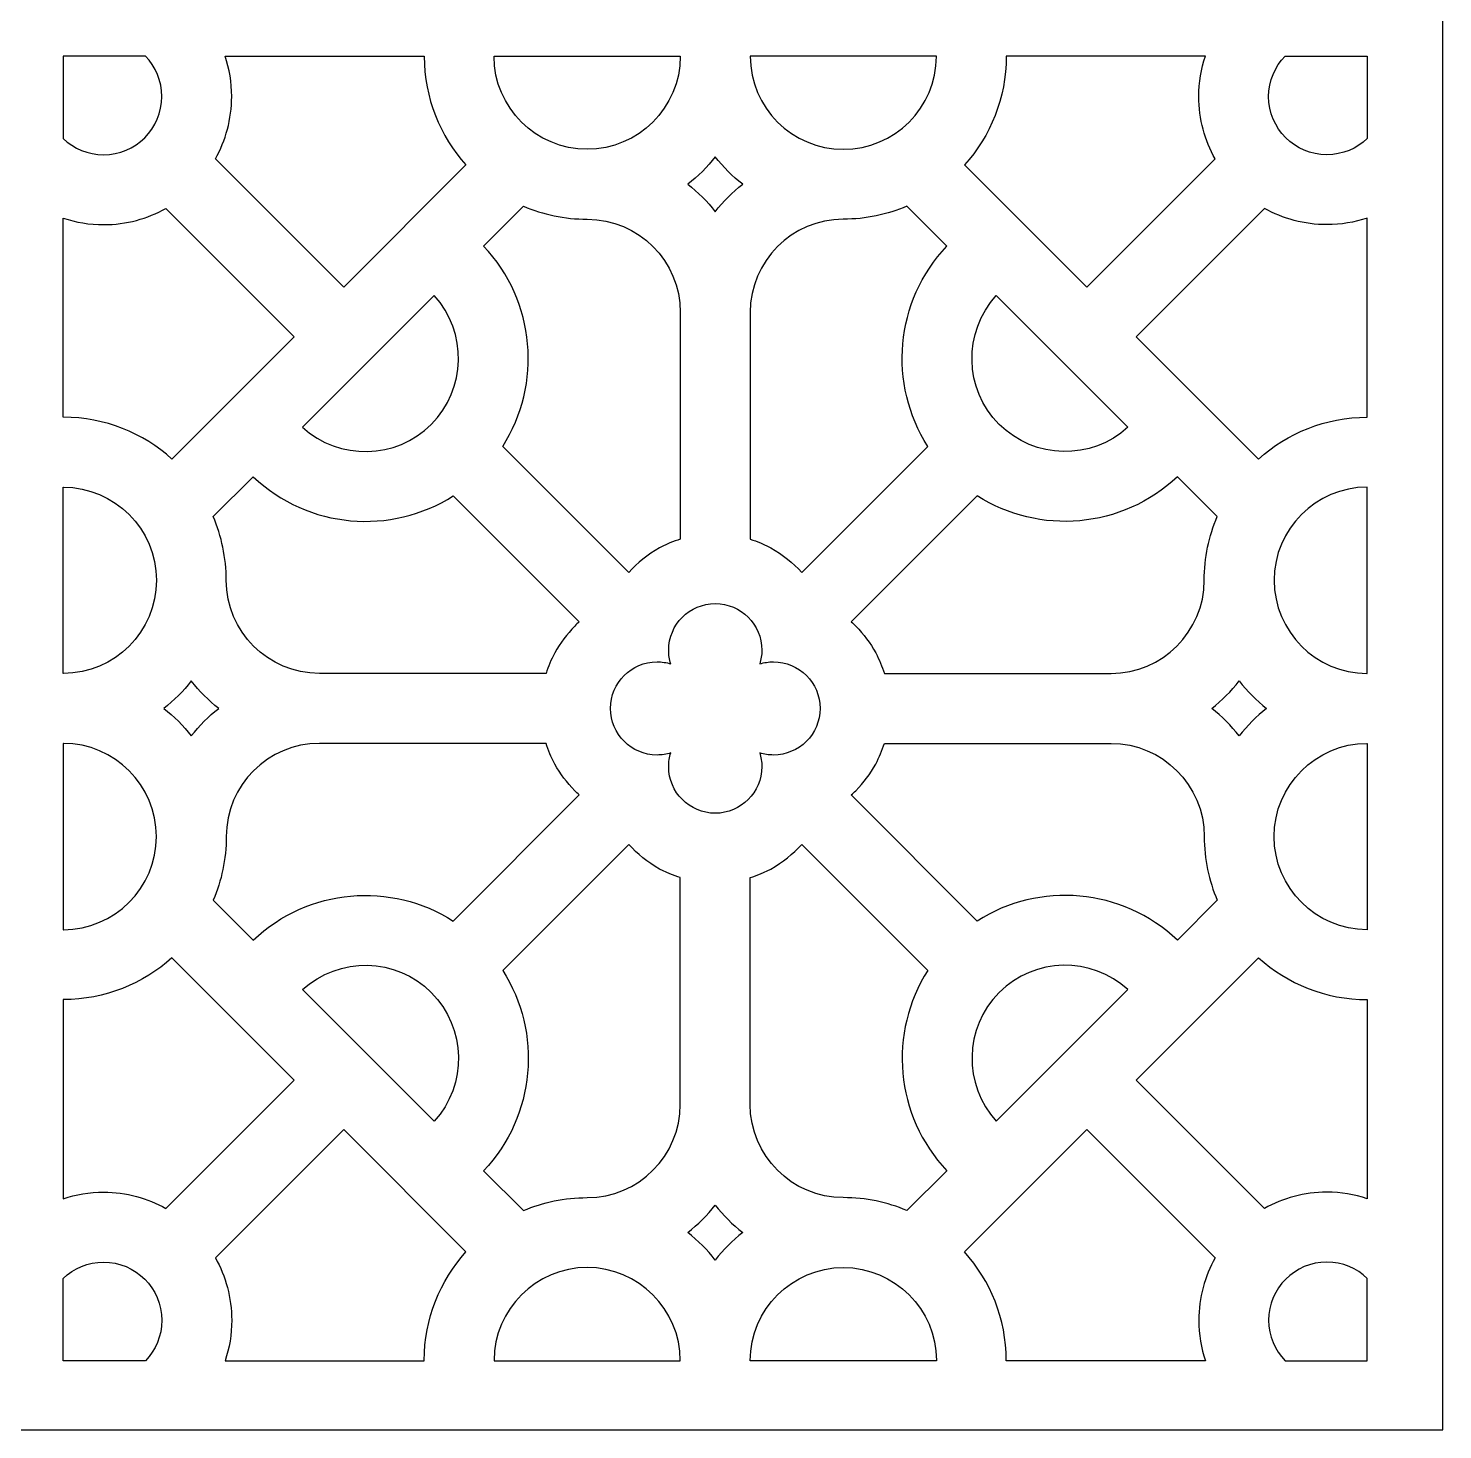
# Model space of a CAD drawing. Header units: centimetres. Extents: x -27.5 to -15.9, y -9.5 to 9.5.
# Drawn here: x -25.072 to -22.644, y -9.5 to -7.095 of the extents above; entities that cross this region are included whole.
import ezdxf

# ---------------------------------------------------------------- set-up
doc = ezdxf.new("R2010")
doc.units = ezdxf.units.CM
doc.header["$MEASUREMENT"] = 0
doc.layers.add('layer 1', color=7, linetype='Continuous')

msp = doc.modelspace()

# ---------------------------------------------------------------- linework, layer by layer
at = {"layer": 'layer 1', "color": 250}
for points, knots in [([(-27.5, 9.5), (-27.5, 9.5), (-27.5, 9.5), (-27.5, 9.5), (-27.5, 9.5), (-27.5, 9.5), (-22.6443, 9.5), (-22.6443, 9.5), (-22.6443, 9.5), (-22.6443, 9.5), (-22.6443, -9.5), (-22.6443, -9.5), (-22.6443, -9.5), (-22.6443, -9.5), (-27.5, -9.5), (-27.5, -9.5), (-27.5, -9.5), (-27.5, -9.5), (-27.5, 9.5), (-27.5, 9.5)], [0, 0, 0, 0, 0.1666667, 0.1666667, 0.1666667, 0.1666667, 0.3333333, 0.3333333, 0.3333333, 0.3333333, 0.5, 0.5, 0.5, 0.5, 0.6666667, 0.6666667, 0.6666667, 0.6666667, 1, 1, 1, 1]), ([(-24.87102, -7.1432), (-24.87102, -7.1432), (-24.87102, -7.1432), (-24.87102, -7.1432), (-24.87102, -7.1432), (-24.85364, -7.16119), (-24.84293, -7.18565), (-24.84293, -7.21253), (-24.84293, -7.21253), (-24.84293, -7.26757), (-24.88782, -7.31246), (-24.94287, -7.31246), (-24.94287, -7.31246), (-24.96974, -7.31246), (-24.99421, -7.30174), (-25.0122, -7.28437), (-25.0122, -7.28437), (-25.0122, -7.28437), (-25.0122, -7.1432), (-25.0122, -7.1432), (-25.0122, -7.1432), (-25.0122, -7.1432), (-24.87102, -7.1432), (-24.87102, -7.1432)], [0, 0, 0, 0, 0.1428571, 0.1428571, 0.1428571, 0.1428571, 0.2857143, 0.2857143, 0.2857143, 0.2857143, 0.4285714, 0.4285714, 0.4285714, 0.4285714, 0.5714286, 0.5714286, 0.5714286, 0.5714286, 0.7142857, 0.7142857, 0.7142857, 0.7142857, 1, 1, 1, 1]), ([(-24.75098, -7.31961), (-24.75098, -7.31961), (-24.75098, -7.31961), (-24.75098, -7.31961), (-24.75098, -7.31961), (-24.75098, -7.31961), (-24.5308, -7.53981), (-24.5308, -7.53981), (-24.5308, -7.53981), (-24.5308, -7.53981), (-24.32091, -7.32991), (-24.32091, -7.32991), (-24.32091, -7.32991), (-24.36535, -7.28046), (-24.39248, -7.21519), (-24.39263, -7.14377), (-24.39263, -7.14377), (-24.39263, -7.14359), (-24.39263, -7.14339), (-24.39263, -7.1432), (-24.39263, -7.1432), (-24.39263, -7.1432), (-24.73427, -7.1432), (-24.73427, -7.1432), (-24.73427, -7.1432), (-24.72698, -7.16501), (-24.72302, -7.18832), (-24.72302, -7.21253), (-24.72302, -7.21253), (-24.72302, -7.25136), (-24.7332, -7.2879), (-24.75098, -7.31961)], [0, 0, 0, 0, 0.1111111, 0.1111111, 0.1111111, 0.1111111, 0.2222222, 0.2222222, 0.2222222, 0.2222222, 0.3333333, 0.3333333, 0.3333333, 0.3333333, 0.4444444, 0.4444444, 0.4444444, 0.4444444, 0.5555556, 0.5555556, 0.5555556, 0.5555556, 0.6666667, 0.6666667, 0.6666667, 0.6666667, 0.7777778, 0.7777778, 0.7777778, 0.7777778, 1, 1, 1, 1]), ([(-24.27272, -7.1432), (-24.27272, -7.1432), (-24.27272, -7.1432), (-24.27272, -7.1432), (-24.27272, -7.1432), (-24.27272, -7.14336), (-24.27272, -7.14353), (-24.27272, -7.1437), (-24.27272, -7.1437), (-24.27244, -7.23154), (-24.20072, -7.30308), (-24.11283, -7.30308), (-24.11283, -7.30308), (-24.02487, -7.30308), (-23.95311, -7.23142), (-23.95296, -7.1435), (-23.95296, -7.1435), (-23.95296, -7.1434), (-23.95294, -7.14329), (-23.95294, -7.1432), (-23.95294, -7.1432), (-23.95294, -7.1432), (-24.27272, -7.1432), (-24.27272, -7.1432)], [0, 0, 0, 0, 0.1428571, 0.1428571, 0.1428571, 0.1428571, 0.2857143, 0.2857143, 0.2857143, 0.2857143, 0.4285714, 0.4285714, 0.4285714, 0.4285714, 0.5714286, 0.5714286, 0.5714286, 0.5714286, 0.7142857, 0.7142857, 0.7142857, 0.7142857, 1, 1, 1, 1]), ([(-23.51327, -7.1432), (-23.51327, -7.1432), (-23.51327, -7.1432), (-23.51327, -7.1432), (-23.51327, -7.1432), (-23.51327, -7.14336), (-23.51328, -7.14353), (-23.51328, -7.1437), (-23.51328, -7.1437), (-23.51355, -7.23154), (-23.58526, -7.30308), (-23.67315, -7.30308), (-23.67315, -7.30308), (-23.76111, -7.30308), (-23.83287, -7.23142), (-23.83303, -7.1435), (-23.83303, -7.1435), (-23.83303, -7.1434), (-23.83304, -7.14329), (-23.83304, -7.1432), (-23.83304, -7.1432), (-23.83304, -7.1432), (-23.51327, -7.1432), (-23.51327, -7.1432)], [0, 0, 0, 0, 0.1428571, 0.1428571, 0.1428571, 0.1428571, 0.2857143, 0.2857143, 0.2857143, 0.2857143, 0.4285714, 0.4285714, 0.4285714, 0.4285714, 0.5714286, 0.5714286, 0.5714286, 0.5714286, 0.7142857, 0.7142857, 0.7142857, 0.7142857, 1, 1, 1, 1]), ([(-23.035, -7.31961), (-23.035, -7.31961), (-23.035, -7.31961), (-23.035, -7.31961), (-23.035, -7.31961), (-23.035, -7.31961), (-23.25519, -7.53981), (-23.25519, -7.53981), (-23.25519, -7.53981), (-23.25519, -7.53981), (-23.46509, -7.32991), (-23.46509, -7.32991), (-23.46509, -7.32991), (-23.42065, -7.28046), (-23.3935, -7.21519), (-23.39336, -7.14377), (-23.39336, -7.14377), (-23.39336, -7.14359), (-23.39335, -7.14339), (-23.39335, -7.1432), (-23.39335, -7.1432), (-23.39335, -7.1432), (-23.05173, -7.1432), (-23.05173, -7.1432), (-23.05173, -7.1432), (-23.05901, -7.16501), (-23.06297, -7.18832), (-23.06297, -7.21253), (-23.06297, -7.21253), (-23.06297, -7.25136), (-23.0528, -7.2879), (-23.035, -7.31961)], [0, 0, 0, 0, 0.1111111, 0.1111111, 0.1111111, 0.1111111, 0.2222222, 0.2222222, 0.2222222, 0.2222222, 0.3333333, 0.3333333, 0.3333333, 0.3333333, 0.4444444, 0.4444444, 0.4444444, 0.4444444, 0.5555556, 0.5555556, 0.5555556, 0.5555556, 0.6666667, 0.6666667, 0.6666667, 0.6666667, 0.7777778, 0.7777778, 0.7777778, 0.7777778, 1, 1, 1, 1]), ([(-22.91496, -7.1432), (-22.91496, -7.1432), (-22.91496, -7.1432), (-22.91496, -7.1432), (-22.91496, -7.1432), (-22.93234, -7.16119), (-22.94305, -7.18565), (-22.94305, -7.21253), (-22.94305, -7.21253), (-22.94305, -7.26757), (-22.89816, -7.31246), (-22.84312, -7.31246), (-22.84312, -7.31246), (-22.81624, -7.31246), (-22.79179, -7.30174), (-22.7738, -7.28437), (-22.7738, -7.28437), (-22.7738, -7.28437), (-22.7738, -7.1432), (-22.7738, -7.1432), (-22.7738, -7.1432), (-22.7738, -7.1432), (-22.91496, -7.1432), (-22.91496, -7.1432)], [0, 0, 0, 0, 0.1428571, 0.1428571, 0.1428571, 0.1428571, 0.2857143, 0.2857143, 0.2857143, 0.2857143, 0.4285714, 0.4285714, 0.4285714, 0.4285714, 0.5714286, 0.5714286, 0.5714286, 0.5714286, 0.7142857, 0.7142857, 0.7142857, 0.7142857, 1, 1, 1, 1]), ([(-23.893, -7.31595), (-23.893, -7.31595), (-23.893, -7.31595), (-23.893, -7.31595), (-23.893, -7.31595), (-23.8792, -7.33344), (-23.86339, -7.34926), (-23.8459, -7.36305), (-23.8459, -7.36305), (-23.86339, -7.37683), (-23.8792, -7.39264), (-23.893, -7.41014), (-23.893, -7.41014), (-23.90678, -7.39264), (-23.92259, -7.37683), (-23.94008, -7.36305), (-23.94008, -7.36305), (-23.92259, -7.34926), (-23.90678, -7.33344), (-23.893, -7.31595)], [0, 0, 0, 0, 0.1666667, 0.1666667, 0.1666667, 0.1666667, 0.3333333, 0.3333333, 0.3333333, 0.3333333, 0.5, 0.5, 0.5, 0.5, 0.6666667, 0.6666667, 0.6666667, 0.6666667, 1, 1, 1, 1]), ([(-25.0122, -7.76276), (-25.0122, -7.76276), (-25.0122, -7.76276), (-25.0122, -7.76276), (-25.0122, -7.76276), (-25.01212, -7.76276), (-25.01205, -7.76276), (-25.01196, -7.76276), (-25.01196, -7.76276), (-24.94041, -7.76282), (-24.87501, -7.78998), (-24.82547, -7.83449), (-24.82547, -7.83449), (-24.82547, -7.83449), (-24.61558, -7.62459), (-24.61558, -7.62459), (-24.61558, -7.62459), (-24.61558, -7.62459), (-24.83577, -7.40441), (-24.83577, -7.40441), (-24.83577, -7.40441), (-24.86749, -7.4222), (-24.90403, -7.43237), (-24.94287, -7.43237), (-24.94287, -7.43237), (-24.96708, -7.43237), (-24.99039, -7.42841), (-25.0122, -7.42113), (-25.0122, -7.42113), (-25.0122, -7.42113), (-25.0122, -7.76276), (-25.0122, -7.76276)], [0, 0, 0, 0, 0.1111111, 0.1111111, 0.1111111, 0.1111111, 0.2222222, 0.2222222, 0.2222222, 0.2222222, 0.3333333, 0.3333333, 0.3333333, 0.3333333, 0.4444444, 0.4444444, 0.4444444, 0.4444444, 0.5555556, 0.5555556, 0.5555556, 0.5555556, 0.6666667, 0.6666667, 0.6666667, 0.6666667, 0.7777778, 0.7777778, 0.7777778, 0.7777778, 1, 1, 1, 1]), ([(-24.25781, -7.81279), (-24.25781, -7.81279), (-24.25781, -7.81279), (-24.25781, -7.81279), (-24.25781, -7.81279), (-24.25781, -7.81279), (-24.04146, -8.02914), (-24.04146, -8.02914), (-24.04146, -8.02914), (-24.02632, -8.01236), (-24.0093, -7.99887), (-23.98841, -7.98683), (-23.98841, -7.98683), (-23.98841, -7.98683), (-23.9709, -7.97837), (-23.9709, -7.97837), (-23.9709, -7.97837), (-23.96483, -7.97597), (-23.95888, -7.97387), (-23.95294, -7.97204), (-23.95294, -7.97204), (-23.95294, -7.97204), (-23.95294, -7.58289), (-23.95294, -7.58289), (-23.95294, -7.58289), (-23.95294, -7.49482), (-24.02476, -7.42299), (-24.11283, -7.42299), (-24.11283, -7.42299), (-24.15157, -7.42299), (-24.18851, -7.41505), (-24.22212, -7.40071), (-24.22212, -7.40071), (-24.22212, -7.40071), (-24.29062, -7.46921), (-24.29062, -7.46921), (-24.29062, -7.46921), (-24.20075, -7.56374), (-24.18984, -7.70651), (-24.25781, -7.81279)], [0, 0, 0, 0, 0.0909091, 0.0909091, 0.0909091, 0.0909091, 0.1818182, 0.1818182, 0.1818182, 0.1818182, 0.2727273, 0.2727273, 0.2727273, 0.2727273, 0.3636364, 0.3636364, 0.3636364, 0.3636364, 0.4545455, 0.4545455, 0.4545455, 0.4545455, 0.5454545, 0.5454545, 0.5454545, 0.5454545, 0.6363636, 0.6363636, 0.6363636, 0.6363636, 0.7272727, 0.7272727, 0.7272727, 0.7272727, 0.8181818, 0.8181818, 0.8181818, 0.8181818, 1, 1, 1, 1]), ([(-23.52817, -7.81279), (-23.52817, -7.81279), (-23.52817, -7.81279), (-23.52817, -7.81279), (-23.52817, -7.81279), (-23.52817, -7.81279), (-23.74452, -8.02914), (-23.74452, -8.02914), (-23.74452, -8.02914), (-23.75966, -8.01236), (-23.77668, -7.99887), (-23.79759, -7.98683), (-23.79759, -7.98683), (-23.79759, -7.98683), (-23.81509, -7.97837), (-23.81509, -7.97837), (-23.81509, -7.97837), (-23.82116, -7.97597), (-23.82712, -7.97387), (-23.83304, -7.97204), (-23.83304, -7.97204), (-23.83304, -7.97204), (-23.83304, -7.58289), (-23.83304, -7.58289), (-23.83304, -7.58289), (-23.83304, -7.49482), (-23.76121, -7.42299), (-23.67315, -7.42299), (-23.67315, -7.42299), (-23.63441, -7.42299), (-23.59747, -7.41505), (-23.56386, -7.40071), (-23.56386, -7.40071), (-23.56386, -7.40071), (-23.49538, -7.46921), (-23.49538, -7.46921), (-23.49538, -7.46921), (-23.58523, -7.56374), (-23.59616, -7.70651), (-23.52817, -7.81279)], [0, 0, 0, 0, 0.0909091, 0.0909091, 0.0909091, 0.0909091, 0.1818182, 0.1818182, 0.1818182, 0.1818182, 0.2727273, 0.2727273, 0.2727273, 0.2727273, 0.3636364, 0.3636364, 0.3636364, 0.3636364, 0.4545455, 0.4545455, 0.4545455, 0.4545455, 0.5454545, 0.5454545, 0.5454545, 0.5454545, 0.6363636, 0.6363636, 0.6363636, 0.6363636, 0.7272727, 0.7272727, 0.7272727, 0.7272727, 0.8181818, 0.8181818, 0.8181818, 0.8181818, 1, 1, 1, 1]), ([(-22.7738, -7.76276), (-22.7738, -7.76276), (-22.7738, -7.76276), (-22.7738, -7.76276), (-22.7738, -7.76276), (-22.7738, -7.76276), (-22.77402, -7.76276), (-22.77402, -7.76276), (-22.77402, -7.76276), (-22.84558, -7.76282), (-22.91097, -7.78998), (-22.96051, -7.83449), (-22.96051, -7.83449), (-22.96051, -7.83449), (-23.1704, -7.62459), (-23.1704, -7.62459), (-23.1704, -7.62459), (-23.1704, -7.62459), (-22.95021, -7.40441), (-22.95021, -7.40441), (-22.95021, -7.40441), (-22.91849, -7.4222), (-22.88195, -7.43237), (-22.84312, -7.43237), (-22.84312, -7.43237), (-22.81892, -7.43237), (-22.79561, -7.42841), (-22.7738, -7.42113), (-22.7738, -7.42113), (-22.7738, -7.42113), (-22.7738, -7.76276), (-22.7738, -7.76276)], [0, 0, 0, 0, 0.1111111, 0.1111111, 0.1111111, 0.1111111, 0.2222222, 0.2222222, 0.2222222, 0.2222222, 0.3333333, 0.3333333, 0.3333333, 0.3333333, 0.4444444, 0.4444444, 0.4444444, 0.4444444, 0.5555556, 0.5555556, 0.5555556, 0.5555556, 0.6666667, 0.6666667, 0.6666667, 0.6666667, 0.7777778, 0.7777778, 0.7777778, 0.7777778, 1, 1, 1, 1]), ([(-24.37546, -7.55406), (-24.37546, -7.55406), (-24.37546, -7.55406), (-24.37546, -7.55406), (-24.37546, -7.55406), (-24.3182, -7.61665), (-24.31983, -7.71442), (-24.38041, -7.775), (-24.38041, -7.775), (-24.44098, -7.83556), (-24.53874, -7.8372), (-24.60133, -7.77993), (-24.60133, -7.77993), (-24.60133, -7.77993), (-24.37546, -7.55406), (-24.37546, -7.55406)], [0, 0, 0, 0, 0.2, 0.2, 0.2, 0.2, 0.4, 0.4, 0.4, 0.4, 0.6, 0.6, 0.6, 0.6, 1, 1, 1, 1]), ([(-23.41052, -7.55406), (-23.41052, -7.55406), (-23.41052, -7.55406), (-23.41052, -7.55406), (-23.41052, -7.55406), (-23.4678, -7.61665), (-23.46617, -7.71442), (-23.40557, -7.775), (-23.40557, -7.775), (-23.345, -7.83556), (-23.24726, -7.8372), (-23.18466, -7.77993), (-23.18466, -7.77993), (-23.18466, -7.77993), (-23.41052, -7.55406), (-23.41052, -7.55406)], [0, 0, 0, 0, 0.2, 0.2, 0.2, 0.2, 0.4, 0.4, 0.4, 0.4, 0.6, 0.6, 0.6, 0.6, 1, 1, 1, 1]), ([(-24.12633, -8.11385), (-24.12633, -8.11385), (-24.12633, -8.11385), (-24.12633, -8.11385), (-24.12633, -8.11385), (-24.12633, -8.11385), (-24.3426, -7.89758), (-24.3426, -7.89758), (-24.3426, -7.89758), (-24.44887, -7.96555), (-24.59166, -7.95463), (-24.68618, -7.86478), (-24.68618, -7.86478), (-24.68618, -7.86478), (-24.75468, -7.93327), (-24.75468, -7.93327), (-24.75468, -7.93327), (-24.74034, -7.96687), (-24.7324, -8.00382), (-24.7324, -8.04257), (-24.7324, -8.04257), (-24.7324, -8.13062), (-24.66057, -8.20244), (-24.57251, -8.20244), (-24.57251, -8.20244), (-24.57251, -8.20244), (-24.18329, -8.20244), (-24.18329, -8.20244), (-24.18329, -8.20244), (-24.17954, -8.19055), (-24.17471, -8.17897), (-24.16856, -8.167), (-24.16856, -8.167), (-24.15865, -8.14979), (-24.14796, -8.13548), (-24.13425, -8.1211), (-24.13425, -8.1211), (-24.1316, -8.11859), (-24.12898, -8.11617), (-24.12633, -8.11385)], [0, 0, 0, 0, 0.0909091, 0.0909091, 0.0909091, 0.0909091, 0.1818182, 0.1818182, 0.1818182, 0.1818182, 0.2727273, 0.2727273, 0.2727273, 0.2727273, 0.3636364, 0.3636364, 0.3636364, 0.3636364, 0.4545455, 0.4545455, 0.4545455, 0.4545455, 0.5454545, 0.5454545, 0.5454545, 0.5454545, 0.6363636, 0.6363636, 0.6363636, 0.6363636, 0.7272727, 0.7272727, 0.7272727, 0.7272727, 0.8181818, 0.8181818, 0.8181818, 0.8181818, 1, 1, 1, 1]), ([(-23.65966, -8.11385), (-23.65966, -8.11385), (-23.65966, -8.11385), (-23.65966, -8.11385), (-23.65966, -8.11385), (-23.65966, -8.11385), (-23.44338, -7.89758), (-23.44338, -7.89758), (-23.44338, -7.89758), (-23.33711, -7.96555), (-23.19432, -7.95463), (-23.0998, -7.86478), (-23.0998, -7.86478), (-23.0998, -7.86478), (-23.0313, -7.93327), (-23.0313, -7.93327), (-23.0313, -7.93327), (-23.04566, -7.96687), (-23.0536, -8.00382), (-23.0536, -8.04257), (-23.0536, -8.04257), (-23.0536, -8.13062), (-23.12543, -8.20244), (-23.21349, -8.20244), (-23.21349, -8.20244), (-23.21349, -8.20244), (-23.60269, -8.20244), (-23.60269, -8.20244), (-23.60269, -8.20244), (-23.60644, -8.19055), (-23.61128, -8.17897), (-23.61743, -8.167), (-23.61743, -8.167), (-23.62733, -8.14979), (-23.63802, -8.13548), (-23.65175, -8.1211), (-23.65175, -8.1211), (-23.65438, -8.11859), (-23.65701, -8.11617), (-23.65966, -8.11385)], [0, 0, 0, 0, 0.0909091, 0.0909091, 0.0909091, 0.0909091, 0.1818182, 0.1818182, 0.1818182, 0.1818182, 0.2727273, 0.2727273, 0.2727273, 0.2727273, 0.3636364, 0.3636364, 0.3636364, 0.3636364, 0.4545455, 0.4545455, 0.4545455, 0.4545455, 0.5454545, 0.5454545, 0.5454545, 0.5454545, 0.6363636, 0.6363636, 0.6363636, 0.6363636, 0.7272727, 0.7272727, 0.7272727, 0.7272727, 0.8181818, 0.8181818, 0.8181818, 0.8181818, 1, 1, 1, 1]), ([(-25.0122, -8.20244), (-25.0122, -8.20244), (-25.0122, -8.20244), (-25.0122, -8.20244), (-25.0122, -8.20244), (-25.01203, -8.20244), (-25.01186, -8.20243), (-25.01169, -8.20243), (-25.01169, -8.20243), (-24.92387, -8.20216), (-24.85231, -8.13046), (-24.85231, -8.04257), (-24.85231, -8.04257), (-24.85231, -7.9546), (-24.92397, -7.88284), (-25.01189, -7.88268), (-25.01189, -7.88268), (-25.01189, -7.88268), (-25.0121, -7.88268), (-25.0122, -7.88268), (-25.0122, -7.88268), (-25.0122, -7.88268), (-25.0122, -8.20244), (-25.0122, -8.20244)], [0, 0, 0, 0, 0.1428571, 0.1428571, 0.1428571, 0.1428571, 0.2857143, 0.2857143, 0.2857143, 0.2857143, 0.4285714, 0.4285714, 0.4285714, 0.4285714, 0.5714286, 0.5714286, 0.5714286, 0.5714286, 0.7142857, 0.7142857, 0.7142857, 0.7142857, 1, 1, 1, 1]), ([(-22.7738, -8.20244), (-22.7738, -8.20244), (-22.7738, -8.20244), (-22.7738, -8.20244), (-22.7738, -8.20244), (-22.77397, -8.20244), (-22.77412, -8.20243), (-22.77429, -8.20243), (-22.77429, -8.20243), (-22.86213, -8.20216), (-22.93368, -8.13046), (-22.93368, -8.04257), (-22.93368, -8.04257), (-22.93368, -7.9546), (-22.86201, -7.88284), (-22.77409, -7.88268), (-22.77409, -7.88268), (-22.77399, -7.88268), (-22.7739, -7.88268), (-22.7738, -7.88268), (-22.7738, -7.88268), (-22.7738, -7.88268), (-22.7738, -8.20244), (-22.7738, -8.20244)], [0, 0, 0, 0, 0.1428571, 0.1428571, 0.1428571, 0.1428571, 0.2857143, 0.2857143, 0.2857143, 0.2857143, 0.4285714, 0.4285714, 0.4285714, 0.4285714, 0.5714286, 0.5714286, 0.5714286, 0.5714286, 0.7142857, 0.7142857, 0.7142857, 0.7142857, 1, 1, 1, 1]), ([(-24.07289, -8.2624), (-24.07289, -8.2624), (-24.07289, -8.2624), (-24.07289, -8.2624), (-24.07289, -8.2624), (-24.07289, -8.30643), (-24.03698, -8.34234), (-23.99295, -8.34234), (-23.99295, -8.34234), (-23.98476, -8.34234), (-23.97683, -8.34109), (-23.96938, -8.33879), (-23.96938, -8.33879), (-23.9717, -8.34624), (-23.97294, -8.35416), (-23.97294, -8.36235), (-23.97294, -8.36235), (-23.97294, -8.40638), (-23.93703, -8.44229), (-23.893, -8.44229), (-23.893, -8.44229), (-23.893, -8.44229), (-23.89298, -8.44229), (-23.89298, -8.44229), (-23.89298, -8.44229), (-23.84895, -8.44229), (-23.81304, -8.40638), (-23.81304, -8.36235), (-23.81304, -8.36235), (-23.81304, -8.35416), (-23.8143, -8.34624), (-23.8166, -8.33879), (-23.8166, -8.33879), (-23.80915, -8.34109), (-23.80124, -8.34234), (-23.79305, -8.34234), (-23.79305, -8.34234), (-23.74902, -8.34234), (-23.71311, -8.30643), (-23.71311, -8.2624), (-23.71311, -8.2624), (-23.71311, -8.2624), (-23.71311, -8.2624), (-23.71311, -8.26239), (-23.71311, -8.26239), (-23.71311, -8.21837), (-23.74902, -8.18245), (-23.79305, -8.18245), (-23.79305, -8.18245), (-23.80124, -8.18245), (-23.80915, -8.1837), (-23.8166, -8.18601), (-23.8166, -8.18601), (-23.8143, -8.17856), (-23.81304, -8.17065), (-23.81304, -8.16245), (-23.81304, -8.16245), (-23.81304, -8.11842), (-23.84895, -8.08251), (-23.89298, -8.08251), (-23.89298, -8.08251), (-23.89298, -8.08251), (-23.893, -8.08251), (-23.893, -8.08251), (-23.893, -8.08251), (-23.93703, -8.08251), (-23.97294, -8.11842), (-23.97294, -8.16245), (-23.97294, -8.16245), (-23.97294, -8.17065), (-23.9717, -8.17856), (-23.96938, -8.18601), (-23.96938, -8.18601), (-23.97683, -8.1837), (-23.98476, -8.18245), (-23.99295, -8.18245), (-23.99295, -8.18245), (-24.03698, -8.18245), (-24.07289, -8.21837), (-24.07289, -8.26239), (-24.07289, -8.26239), (-24.07289, -8.2624), (-24.07289, -8.2624), (-24.07289, -8.2624)], [0, 0, 0, 0, 0.0454545, 0.0454545, 0.0454545, 0.0454545, 0.0909091, 0.0909091, 0.0909091, 0.0909091, 0.1363636, 0.1363636, 0.1363636, 0.1363636, 0.1818182, 0.1818182, 0.1818182, 0.1818182, 0.2272727, 0.2272727, 0.2272727, 0.2272727, 0.2727273, 0.2727273, 0.2727273, 0.2727273, 0.3181818, 0.3181818, 0.3181818, 0.3181818, 0.3636364, 0.3636364, 0.3636364, 0.3636364, 0.4090909, 0.4090909, 0.4090909, 0.4090909, 0.4545455, 0.4545455, 0.4545455, 0.4545455, 0.5, 0.5, 0.5, 0.5, 0.5454545, 0.5454545, 0.5454545, 0.5454545, 0.5909091, 0.5909091, 0.5909091, 0.5909091, 0.6363636, 0.6363636, 0.6363636, 0.6363636, 0.6818182, 0.6818182, 0.6818182, 0.6818182, 0.7272727, 0.7272727, 0.7272727, 0.7272727, 0.7727273, 0.7727273, 0.7727273, 0.7727273, 0.8181818, 0.8181818, 0.8181818, 0.8181818, 0.8636364, 0.8636364, 0.8636364, 0.8636364, 0.9090909, 0.9090909, 0.9090909, 0.9090909, 1, 1, 1, 1]), ([(-24.74526, -8.26239), (-24.74526, -8.26239), (-24.74526, -8.26239), (-24.74526, -8.26239), (-24.74526, -8.26239), (-24.74526, -8.26239), (-24.74526, -8.2624), (-24.74526, -8.2624), (-24.74526, -8.2624), (-24.76275, -8.27619), (-24.77857, -8.292), (-24.79235, -8.30949), (-24.79235, -8.30949), (-24.80613, -8.292), (-24.82196, -8.27619), (-24.83945, -8.2624), (-24.83945, -8.2624), (-24.83945, -8.2624), (-24.83945, -8.26239), (-24.83945, -8.26239), (-24.83945, -8.26239), (-24.82196, -8.24862), (-24.80613, -8.2328), (-24.79235, -8.2153), (-24.79235, -8.2153), (-24.77857, -8.2328), (-24.76275, -8.24862), (-24.74526, -8.26239)], [0, 0, 0, 0, 0.125, 0.125, 0.125, 0.125, 0.25, 0.25, 0.25, 0.25, 0.375, 0.375, 0.375, 0.375, 0.5, 0.5, 0.5, 0.5, 0.625, 0.625, 0.625, 0.625, 0.75, 0.75, 0.75, 0.75, 1, 1, 1, 1]), ([(-23.04075, -8.26239), (-23.04075, -8.26239), (-23.04075, -8.26239), (-23.04075, -8.26239), (-23.04075, -8.26239), (-23.04075, -8.26239), (-23.04075, -8.2624), (-23.04075, -8.2624), (-23.04075, -8.2624), (-23.02325, -8.27619), (-23.00742, -8.292), (-22.99364, -8.30949), (-22.99364, -8.30949), (-22.97985, -8.292), (-22.96402, -8.27619), (-22.94654, -8.2624), (-22.94654, -8.2624), (-22.94654, -8.2624), (-22.94653, -8.2624), (-22.94653, -8.2624), (-22.94653, -8.2624), (-22.94653, -8.2624), (-22.94653, -8.26239), (-22.94653, -8.26239), (-22.94653, -8.26239), (-22.94653, -8.26239), (-22.94654, -8.26239), (-22.94654, -8.26239), (-22.94654, -8.26239), (-22.96402, -8.24862), (-22.97985, -8.2328), (-22.99364, -8.2153), (-22.99364, -8.2153), (-23.00742, -8.2328), (-23.02325, -8.24862), (-23.04075, -8.26239)], [0, 0, 0, 0, 0.1, 0.1, 0.1, 0.1, 0.2, 0.2, 0.2, 0.2, 0.3, 0.3, 0.3, 0.3, 0.4, 0.4, 0.4, 0.4, 0.5, 0.5, 0.5, 0.5, 0.6, 0.6, 0.6, 0.6, 0.7, 0.7, 0.7, 0.7, 0.8, 0.8, 0.8, 0.8, 1, 1, 1, 1]), ([(-25.0122, -8.32235), (-25.0122, -8.32235), (-25.0122, -8.32235), (-25.0122, -8.32235), (-25.0122, -8.32235), (-25.01203, -8.32235), (-25.01186, -8.32236), (-25.01169, -8.32236), (-25.01169, -8.32236), (-24.92387, -8.32263), (-24.85231, -8.39435), (-24.85231, -8.48224), (-24.85231, -8.48224), (-24.85231, -8.5702), (-24.92397, -8.64196), (-25.01189, -8.64212), (-25.01189, -8.64212), (-25.01189, -8.64212), (-25.0121, -8.64213), (-25.0122, -8.64213), (-25.0122, -8.64213), (-25.0122, -8.64213), (-25.0122, -8.32235), (-25.0122, -8.32235)], [0, 0, 0, 0, 0.1428571, 0.1428571, 0.1428571, 0.1428571, 0.2857143, 0.2857143, 0.2857143, 0.2857143, 0.4285714, 0.4285714, 0.4285714, 0.4285714, 0.5714286, 0.5714286, 0.5714286, 0.5714286, 0.7142857, 0.7142857, 0.7142857, 0.7142857, 1, 1, 1, 1]), ([(-24.12633, -8.41094), (-24.12633, -8.41094), (-24.12633, -8.41094), (-24.12633, -8.41094), (-24.12633, -8.41094), (-24.12633, -8.41094), (-24.3426, -8.62722), (-24.3426, -8.62722), (-24.3426, -8.62722), (-24.44887, -8.55924), (-24.59166, -8.57017), (-24.68618, -8.66002), (-24.68618, -8.66002), (-24.68618, -8.66002), (-24.75468, -8.59152), (-24.75468, -8.59152), (-24.75468, -8.59152), (-24.74034, -8.55792), (-24.7324, -8.52098), (-24.7324, -8.48224), (-24.7324, -8.48224), (-24.7324, -8.39418), (-24.66057, -8.32235), (-24.57251, -8.32235), (-24.57251, -8.32235), (-24.57251, -8.32235), (-24.18329, -8.32235), (-24.18329, -8.32235), (-24.18329, -8.32235), (-24.17954, -8.33425), (-24.17471, -8.34583), (-24.16856, -8.3578), (-24.16856, -8.3578), (-24.15865, -8.37501), (-24.14796, -8.38933), (-24.13425, -8.4037), (-24.13425, -8.4037), (-24.1316, -8.40621), (-24.12898, -8.40862), (-24.12633, -8.41094)], [0, 0, 0, 0, 0.0909091, 0.0909091, 0.0909091, 0.0909091, 0.1818182, 0.1818182, 0.1818182, 0.1818182, 0.2727273, 0.2727273, 0.2727273, 0.2727273, 0.3636364, 0.3636364, 0.3636364, 0.3636364, 0.4545455, 0.4545455, 0.4545455, 0.4545455, 0.5454545, 0.5454545, 0.5454545, 0.5454545, 0.6363636, 0.6363636, 0.6363636, 0.6363636, 0.7272727, 0.7272727, 0.7272727, 0.7272727, 0.8181818, 0.8181818, 0.8181818, 0.8181818, 1, 1, 1, 1]), ([(-23.65966, -8.41094), (-23.65966, -8.41094), (-23.65966, -8.41094), (-23.65966, -8.41094), (-23.65966, -8.41094), (-23.65966, -8.41094), (-23.44338, -8.62722), (-23.44338, -8.62722), (-23.44338, -8.62722), (-23.33711, -8.55924), (-23.19432, -8.57017), (-23.0998, -8.66002), (-23.0998, -8.66002), (-23.0998, -8.66002), (-23.0313, -8.59152), (-23.0313, -8.59152), (-23.0313, -8.59152), (-23.04566, -8.55792), (-23.0536, -8.52098), (-23.0536, -8.48224), (-23.0536, -8.48224), (-23.0536, -8.39418), (-23.12543, -8.32235), (-23.21349, -8.32235), (-23.21349, -8.32235), (-23.21349, -8.32235), (-23.60269, -8.32235), (-23.60269, -8.32235), (-23.60269, -8.32235), (-23.60644, -8.33425), (-23.61128, -8.34583), (-23.61743, -8.3578), (-23.61743, -8.3578), (-23.62733, -8.37501), (-23.63802, -8.38933), (-23.65175, -8.4037), (-23.65175, -8.4037), (-23.65438, -8.40621), (-23.65701, -8.40862), (-23.65966, -8.41094)], [0, 0, 0, 0, 0.0909091, 0.0909091, 0.0909091, 0.0909091, 0.1818182, 0.1818182, 0.1818182, 0.1818182, 0.2727273, 0.2727273, 0.2727273, 0.2727273, 0.3636364, 0.3636364, 0.3636364, 0.3636364, 0.4545455, 0.4545455, 0.4545455, 0.4545455, 0.5454545, 0.5454545, 0.5454545, 0.5454545, 0.6363636, 0.6363636, 0.6363636, 0.6363636, 0.7272727, 0.7272727, 0.7272727, 0.7272727, 0.8181818, 0.8181818, 0.8181818, 0.8181818, 1, 1, 1, 1]), ([(-22.7738, -8.32235), (-22.7738, -8.32235), (-22.7738, -8.32235), (-22.7738, -8.32235), (-22.7738, -8.32235), (-22.77397, -8.32235), (-22.77412, -8.32236), (-22.77429, -8.32236), (-22.77429, -8.32236), (-22.86213, -8.32263), (-22.93368, -8.39435), (-22.93368, -8.48224), (-22.93368, -8.48224), (-22.93368, -8.5702), (-22.86201, -8.64196), (-22.77409, -8.64212), (-22.77409, -8.64212), (-22.77399, -8.64212), (-22.7739, -8.64213), (-22.7738, -8.64213), (-22.7738, -8.64213), (-22.7738, -8.64213), (-22.7738, -8.32235), (-22.7738, -8.32235)], [0, 0, 0, 0, 0.1428571, 0.1428571, 0.1428571, 0.1428571, 0.2857143, 0.2857143, 0.2857143, 0.2857143, 0.4285714, 0.4285714, 0.4285714, 0.4285714, 0.5714286, 0.5714286, 0.5714286, 0.5714286, 0.7142857, 0.7142857, 0.7142857, 0.7142857, 1, 1, 1, 1]), ([(-24.25781, -8.71201), (-24.25781, -8.71201), (-24.25781, -8.71201), (-24.25781, -8.71201), (-24.25781, -8.71201), (-24.25781, -8.71201), (-24.04146, -8.49566), (-24.04146, -8.49566), (-24.04146, -8.49566), (-24.02632, -8.51244), (-24.0093, -8.52593), (-23.98841, -8.53797), (-23.98841, -8.53797), (-23.98841, -8.53797), (-23.9709, -8.54642), (-23.9709, -8.54642), (-23.9709, -8.54642), (-23.96483, -8.54883), (-23.95888, -8.55093), (-23.95294, -8.55275), (-23.95294, -8.55275), (-23.95294, -8.55275), (-23.95294, -8.94191), (-23.95294, -8.94191), (-23.95294, -8.94191), (-23.95294, -9.02997), (-24.02476, -9.1018), (-24.11283, -9.1018), (-24.11283, -9.1018), (-24.11283, -9.1018), (-24.11283, -9.10181), (-24.11283, -9.10181), (-24.11283, -9.10181), (-24.15157, -9.10181), (-24.18851, -9.10975), (-24.22212, -9.12409), (-24.22212, -9.12409), (-24.22212, -9.12409), (-24.29062, -9.05559), (-24.29062, -9.05559), (-24.29062, -9.05559), (-24.20075, -8.96107), (-24.18984, -8.81829), (-24.25781, -8.71201)], [0, 0, 0, 0, 0.0833333, 0.0833333, 0.0833333, 0.0833333, 0.1666667, 0.1666667, 0.1666667, 0.1666667, 0.25, 0.25, 0.25, 0.25, 0.3333333, 0.3333333, 0.3333333, 0.3333333, 0.4166667, 0.4166667, 0.4166667, 0.4166667, 0.5, 0.5, 0.5, 0.5, 0.5833333, 0.5833333, 0.5833333, 0.5833333, 0.6666667, 0.6666667, 0.6666667, 0.6666667, 0.75, 0.75, 0.75, 0.75, 0.8333333, 0.8333333, 0.8333333, 0.8333333, 1, 1, 1, 1]), ([(-23.52817, -8.71201), (-23.52817, -8.71201), (-23.52817, -8.71201), (-23.52817, -8.71201), (-23.52817, -8.71201), (-23.52817, -8.71201), (-23.74452, -8.49566), (-23.74452, -8.49566), (-23.74452, -8.49566), (-23.75966, -8.51244), (-23.77668, -8.52593), (-23.79759, -8.53797), (-23.79759, -8.53797), (-23.79759, -8.53797), (-23.81509, -8.54642), (-23.81509, -8.54642), (-23.81509, -8.54642), (-23.82116, -8.54883), (-23.82712, -8.55093), (-23.83304, -8.55275), (-23.83304, -8.55275), (-23.83304, -8.55275), (-23.83304, -8.94191), (-23.83304, -8.94191), (-23.83304, -8.94191), (-23.83304, -9.02997), (-23.76121, -9.1018), (-23.67315, -9.1018), (-23.67315, -9.1018), (-23.67315, -9.1018), (-23.67315, -9.10181), (-23.67315, -9.10181), (-23.67315, -9.10181), (-23.63441, -9.10181), (-23.59747, -9.10975), (-23.56386, -9.12409), (-23.56386, -9.12409), (-23.56386, -9.12409), (-23.49538, -9.05559), (-23.49538, -9.05559), (-23.49538, -9.05559), (-23.58523, -8.96107), (-23.59616, -8.81829), (-23.52817, -8.71201)], [0, 0, 0, 0, 0.0833333, 0.0833333, 0.0833333, 0.0833333, 0.1666667, 0.1666667, 0.1666667, 0.1666667, 0.25, 0.25, 0.25, 0.25, 0.3333333, 0.3333333, 0.3333333, 0.3333333, 0.4166667, 0.4166667, 0.4166667, 0.4166667, 0.5, 0.5, 0.5, 0.5, 0.5833333, 0.5833333, 0.5833333, 0.5833333, 0.6666667, 0.6666667, 0.6666667, 0.6666667, 0.75, 0.75, 0.75, 0.75, 0.8333333, 0.8333333, 0.8333333, 0.8333333, 1, 1, 1, 1]), ([(-25.0122, -8.76205), (-25.0122, -8.76205), (-25.0122, -8.76205), (-25.0122, -8.76205), (-25.0122, -8.76205), (-25.01212, -8.76205), (-25.01205, -8.76204), (-25.01196, -8.76204), (-25.01196, -8.76204), (-24.94041, -8.76198), (-24.87501, -8.73482), (-24.82547, -8.69031), (-24.82547, -8.69031), (-24.82547, -8.69031), (-24.61558, -8.90021), (-24.61558, -8.90021), (-24.61558, -8.90021), (-24.61558, -8.90021), (-24.83577, -9.12039), (-24.83577, -9.12039), (-24.83577, -9.12039), (-24.86749, -9.1026), (-24.90403, -9.09243), (-24.94287, -9.09243), (-24.94287, -9.09243), (-24.96708, -9.09243), (-24.99039, -9.09638), (-25.0122, -9.10367), (-25.0122, -9.10367), (-25.0122, -9.10367), (-25.0122, -8.76205), (-25.0122, -8.76205)], [0, 0, 0, 0, 0.1111111, 0.1111111, 0.1111111, 0.1111111, 0.2222222, 0.2222222, 0.2222222, 0.2222222, 0.3333333, 0.3333333, 0.3333333, 0.3333333, 0.4444444, 0.4444444, 0.4444444, 0.4444444, 0.5555556, 0.5555556, 0.5555556, 0.5555556, 0.6666667, 0.6666667, 0.6666667, 0.6666667, 0.7777778, 0.7777778, 0.7777778, 0.7777778, 1, 1, 1, 1]), ([(-24.37546, -8.97074), (-24.37546, -8.97074), (-24.37546, -8.97074), (-24.37546, -8.97074), (-24.37546, -8.97074), (-24.3182, -8.90815), (-24.31983, -8.81038), (-24.38041, -8.74981), (-24.38041, -8.74981), (-24.44098, -8.68923), (-24.53874, -8.68759), (-24.60133, -8.74487), (-24.60133, -8.74487), (-24.60133, -8.74487), (-24.37546, -8.97074), (-24.37546, -8.97074)], [0, 0, 0, 0, 0.2, 0.2, 0.2, 0.2, 0.4, 0.4, 0.4, 0.4, 0.6, 0.6, 0.6, 0.6, 1, 1, 1, 1]), ([(-23.41052, -8.97074), (-23.41052, -8.97074), (-23.41052, -8.97074), (-23.41052, -8.97074), (-23.41052, -8.97074), (-23.4678, -8.90815), (-23.46617, -8.81038), (-23.40557, -8.74981), (-23.40557, -8.74981), (-23.345, -8.68923), (-23.24726, -8.68759), (-23.18466, -8.74487), (-23.18466, -8.74487), (-23.18466, -8.74487), (-23.41052, -8.97074), (-23.41052, -8.97074)], [0, 0, 0, 0, 0.2, 0.2, 0.2, 0.2, 0.4, 0.4, 0.4, 0.4, 0.6, 0.6, 0.6, 0.6, 1, 1, 1, 1]), ([(-22.7738, -8.76205), (-22.7738, -8.76205), (-22.7738, -8.76205), (-22.7738, -8.76205), (-22.7738, -8.76205), (-22.7738, -8.76205), (-22.77402, -8.76204), (-22.77402, -8.76204), (-22.77402, -8.76204), (-22.84558, -8.76198), (-22.91097, -8.73482), (-22.96051, -8.69031), (-22.96051, -8.69031), (-22.96051, -8.69031), (-23.1704, -8.90021), (-23.1704, -8.90021), (-23.1704, -8.90021), (-23.1704, -8.90021), (-22.95021, -9.12039), (-22.95021, -9.12039), (-22.95021, -9.12039), (-22.91849, -9.1026), (-22.88195, -9.09243), (-22.84312, -9.09243), (-22.84312, -9.09243), (-22.81892, -9.09243), (-22.79561, -9.09638), (-22.7738, -9.10367), (-22.7738, -9.10367), (-22.7738, -9.10367), (-22.7738, -8.76205), (-22.7738, -8.76205)], [0, 0, 0, 0, 0.1111111, 0.1111111, 0.1111111, 0.1111111, 0.2222222, 0.2222222, 0.2222222, 0.2222222, 0.3333333, 0.3333333, 0.3333333, 0.3333333, 0.4444444, 0.4444444, 0.4444444, 0.4444444, 0.5555556, 0.5555556, 0.5555556, 0.5555556, 0.6666667, 0.6666667, 0.6666667, 0.6666667, 0.7777778, 0.7777778, 0.7777778, 0.7777778, 1, 1, 1, 1]), ([(-24.75098, -9.20518), (-24.75098, -9.20518), (-24.75098, -9.20518), (-24.75098, -9.20518), (-24.75098, -9.20518), (-24.75098, -9.20518), (-24.5308, -8.98499), (-24.5308, -8.98499), (-24.5308, -8.98499), (-24.5308, -8.98499), (-24.32091, -9.19489), (-24.32091, -9.19489), (-24.32091, -9.19489), (-24.36535, -9.24434), (-24.39248, -9.30961), (-24.39263, -9.38103), (-24.39263, -9.38103), (-24.39263, -9.38122), (-24.39263, -9.3814), (-24.39263, -9.3816), (-24.39263, -9.3816), (-24.39263, -9.3816), (-24.73427, -9.3816), (-24.73427, -9.3816), (-24.73427, -9.3816), (-24.72698, -9.35979), (-24.72302, -9.33647), (-24.72302, -9.31227), (-24.72302, -9.31227), (-24.72302, -9.27344), (-24.7332, -9.2369), (-24.75098, -9.20518)], [0, 0, 0, 0, 0.1111111, 0.1111111, 0.1111111, 0.1111111, 0.2222222, 0.2222222, 0.2222222, 0.2222222, 0.3333333, 0.3333333, 0.3333333, 0.3333333, 0.4444444, 0.4444444, 0.4444444, 0.4444444, 0.5555556, 0.5555556, 0.5555556, 0.5555556, 0.6666667, 0.6666667, 0.6666667, 0.6666667, 0.7777778, 0.7777778, 0.7777778, 0.7777778, 1, 1, 1, 1]), ([(-23.035, -9.20518), (-23.035, -9.20518), (-23.035, -9.20518), (-23.035, -9.20518), (-23.035, -9.20518), (-23.035, -9.20518), (-23.25519, -8.98499), (-23.25519, -8.98499), (-23.25519, -8.98499), (-23.25519, -8.98499), (-23.46509, -9.19489), (-23.46509, -9.19489), (-23.46509, -9.19489), (-23.42065, -9.24434), (-23.3935, -9.30961), (-23.39336, -9.38103), (-23.39336, -9.38103), (-23.39336, -9.38122), (-23.39335, -9.3814), (-23.39335, -9.3816), (-23.39335, -9.3816), (-23.39335, -9.3816), (-23.05173, -9.3816), (-23.05173, -9.3816), (-23.05173, -9.3816), (-23.05901, -9.35979), (-23.06297, -9.33647), (-23.06297, -9.31227), (-23.06297, -9.31227), (-23.06297, -9.27344), (-23.0528, -9.2369), (-23.035, -9.20518)], [0, 0, 0, 0, 0.1111111, 0.1111111, 0.1111111, 0.1111111, 0.2222222, 0.2222222, 0.2222222, 0.2222222, 0.3333333, 0.3333333, 0.3333333, 0.3333333, 0.4444444, 0.4444444, 0.4444444, 0.4444444, 0.5555556, 0.5555556, 0.5555556, 0.5555556, 0.6666667, 0.6666667, 0.6666667, 0.6666667, 0.7777778, 0.7777778, 0.7777778, 0.7777778, 1, 1, 1, 1]), ([(-23.893, -9.20885), (-23.893, -9.20885), (-23.893, -9.20885), (-23.893, -9.20885), (-23.893, -9.20885), (-23.8792, -9.19136), (-23.86339, -9.17555), (-23.8459, -9.16176), (-23.8459, -9.16176), (-23.86339, -9.14797), (-23.8792, -9.13216), (-23.893, -9.11466), (-23.893, -9.11466), (-23.90678, -9.13216), (-23.92259, -9.14797), (-23.94008, -9.16176), (-23.94008, -9.16176), (-23.92259, -9.17555), (-23.90678, -9.19136), (-23.893, -9.20885)], [0, 0, 0, 0, 0.1666667, 0.1666667, 0.1666667, 0.1666667, 0.3333333, 0.3333333, 0.3333333, 0.3333333, 0.5, 0.5, 0.5, 0.5, 0.6666667, 0.6666667, 0.6666667, 0.6666667, 1, 1, 1, 1]), ([(-24.87102, -9.3816), (-24.87102, -9.3816), (-24.87102, -9.3816), (-24.87102, -9.3816), (-24.87102, -9.3816), (-24.85364, -9.36361), (-24.84293, -9.33915), (-24.84293, -9.31227), (-24.84293, -9.31227), (-24.84293, -9.25723), (-24.88782, -9.21234), (-24.94287, -9.21234), (-24.94287, -9.21234), (-24.96974, -9.21234), (-24.99421, -9.22306), (-25.0122, -9.24042), (-25.0122, -9.24042), (-25.0122, -9.24042), (-25.0122, -9.3816), (-25.0122, -9.3816), (-25.0122, -9.3816), (-25.0122, -9.3816), (-24.87102, -9.3816), (-24.87102, -9.3816)], [0, 0, 0, 0, 0.1428571, 0.1428571, 0.1428571, 0.1428571, 0.2857143, 0.2857143, 0.2857143, 0.2857143, 0.4285714, 0.4285714, 0.4285714, 0.4285714, 0.5714286, 0.5714286, 0.5714286, 0.5714286, 0.7142857, 0.7142857, 0.7142857, 0.7142857, 1, 1, 1, 1]), ([(-24.27272, -9.3816), (-24.27272, -9.3816), (-24.27272, -9.3816), (-24.27272, -9.3816), (-24.27272, -9.3816), (-24.27272, -9.38143), (-24.27272, -9.38127), (-24.27272, -9.3811), (-24.27272, -9.3811), (-24.27244, -9.29327), (-24.20072, -9.22171), (-24.11283, -9.22171), (-24.11283, -9.22171), (-24.02487, -9.22171), (-23.95311, -9.29338), (-23.95296, -9.3813), (-23.95296, -9.3813), (-23.95296, -9.3814), (-23.95294, -9.3815), (-23.95294, -9.3816), (-23.95294, -9.3816), (-23.95294, -9.3816), (-24.27272, -9.3816), (-24.27272, -9.3816)], [0, 0, 0, 0, 0.1428571, 0.1428571, 0.1428571, 0.1428571, 0.2857143, 0.2857143, 0.2857143, 0.2857143, 0.4285714, 0.4285714, 0.4285714, 0.4285714, 0.5714286, 0.5714286, 0.5714286, 0.5714286, 0.7142857, 0.7142857, 0.7142857, 0.7142857, 1, 1, 1, 1]), ([(-23.51327, -9.3816), (-23.51327, -9.3816), (-23.51327, -9.3816), (-23.51327, -9.3816), (-23.51327, -9.3816), (-23.51327, -9.38143), (-23.51328, -9.38127), (-23.51328, -9.3811), (-23.51328, -9.3811), (-23.51355, -9.29327), (-23.58526, -9.22171), (-23.67315, -9.22171), (-23.67315, -9.22171), (-23.76111, -9.22171), (-23.83287, -9.29338), (-23.83303, -9.3813), (-23.83303, -9.3813), (-23.83303, -9.3814), (-23.83304, -9.3815), (-23.83304, -9.3816), (-23.83304, -9.3816), (-23.83304, -9.3816), (-23.51327, -9.3816), (-23.51327, -9.3816)], [0, 0, 0, 0, 0.1428571, 0.1428571, 0.1428571, 0.1428571, 0.2857143, 0.2857143, 0.2857143, 0.2857143, 0.4285714, 0.4285714, 0.4285714, 0.4285714, 0.5714286, 0.5714286, 0.5714286, 0.5714286, 0.7142857, 0.7142857, 0.7142857, 0.7142857, 1, 1, 1, 1]), ([(-22.91496, -9.3816), (-22.91496, -9.3816), (-22.91496, -9.3816), (-22.91496, -9.3816), (-22.91496, -9.3816), (-22.93234, -9.36361), (-22.94305, -9.33915), (-22.94305, -9.31227), (-22.94305, -9.31227), (-22.94305, -9.25723), (-22.89816, -9.21234), (-22.84312, -9.21234), (-22.84312, -9.21234), (-22.81624, -9.21234), (-22.79179, -9.22306), (-22.7738, -9.24042), (-22.7738, -9.24042), (-22.7738, -9.24042), (-22.7738, -9.3816), (-22.7738, -9.3816), (-22.7738, -9.3816), (-22.7738, -9.3816), (-22.91496, -9.3816), (-22.91496, -9.3816)], [0, 0, 0, 0, 0.1428571, 0.1428571, 0.1428571, 0.1428571, 0.2857143, 0.2857143, 0.2857143, 0.2857143, 0.4285714, 0.4285714, 0.4285714, 0.4285714, 0.5714286, 0.5714286, 0.5714286, 0.5714286, 0.7142857, 0.7142857, 0.7142857, 0.7142857, 1, 1, 1, 1])]:
    msp.add_open_spline(points, degree=3, knots=knots, dxfattribs=at)

doc.saveas('drawing.dxf')
